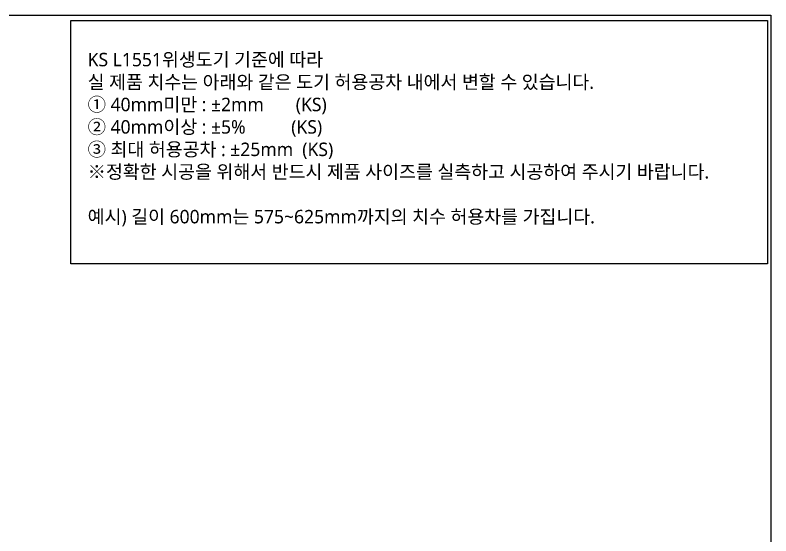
# Model space of a CAD drawing. Extents: x 7905 to 14077, y -986 to 9572.
# Drawn here: x 9476 to 10880, y 309 to 1276 of the extents above; entities that cross this region are included whole.
import ezdxf
from ezdxf.lldxf.tags import DXFTag

# ---------------------------------------------------------------- set-up
doc = ezdxf.new("R2010")
doc.units = 0
doc.header["$LTSCALE"] = 20
doc.header["$MEASUREMENT"] = 0
for name, color, linetype in [('2', 2, 'CONTINUOUS'), ('3', 3, 'CONTINUOUS'), ('SA-DOOR', 4, 'CONTINUOUS')]:
    doc.layers.add(name, color=color, linetype=linetype)
doc.styles.add('ROMANS', font='NanumGothic.ttf')
tags = doc.linetypes.add('DASHED', pattern=[0.75, 0.5, -0.25]).pattern_tags.tags
tags[6:7] = [DXFTag(74, 4), DXFTag(75, 0), DXFTag(340, '0'), DXFTag(46, 1.0), DXFTag(50, 0.0), DXFTag(44, 0.0), DXFTag(45, 0.0)]
tags[4:5] = [DXFTag(74, 4), DXFTag(75, 0), DXFTag(340, '0'), DXFTag(46, 1.0), DXFTag(50, 0.0), DXFTag(44, 0.0), DXFTag(45, 0.0)]

msp = doc.modelspace()

# ---------------------------------------------------------------- linework, layer by layer
at = {"layer": '3', "linetype": 'DASHED'}
msp.add_lwpolyline([(9579.59978, 1265.95857), (10873.47634, 1265.95857), (10873.47634, 814.11202), (9579.59978, 814.11202)], close=True, dxfattribs=at)
at = {"layer": 'SA-DOOR', "color": 7}
msp.add_lwpolyline([(8198.95162, 1275.95857), (10879.9466, 1275.95857), (10879.9466, -893.3024), (8198.95162, -893.3024)], close=True, dxfattribs=at)

# ---------------------------------------------------------------- texts
at = {"layer": '2', "color": 7, "insert": (9610.97634, 1044.74166), "char_height": 25, "attachment_point": 4, "style": 'ROMANS'}
msp.add_mtext('KS L1551위생도기 기준에 따라 \\P실 제품 치수는 아래와 같은 도기 허용공차 내에서 변할 수 있습니다. \\P① 40mm미만 : ±2mm       (KS) \\P② 40mm이상 : ±5%          (KS)\\P③ 최대 허용공차 : ±25mm  (KS)\\P※정확한 시공을 위해서 반드시 제품 사이즈를 실측하고 시공하여 주시기 바랍니다.\\P\\P예시) 길이 600mm는 575~625mm까지의 치수 허용차를 가집니다.', dxfattribs=at)

doc.saveas('drawing.dxf')
